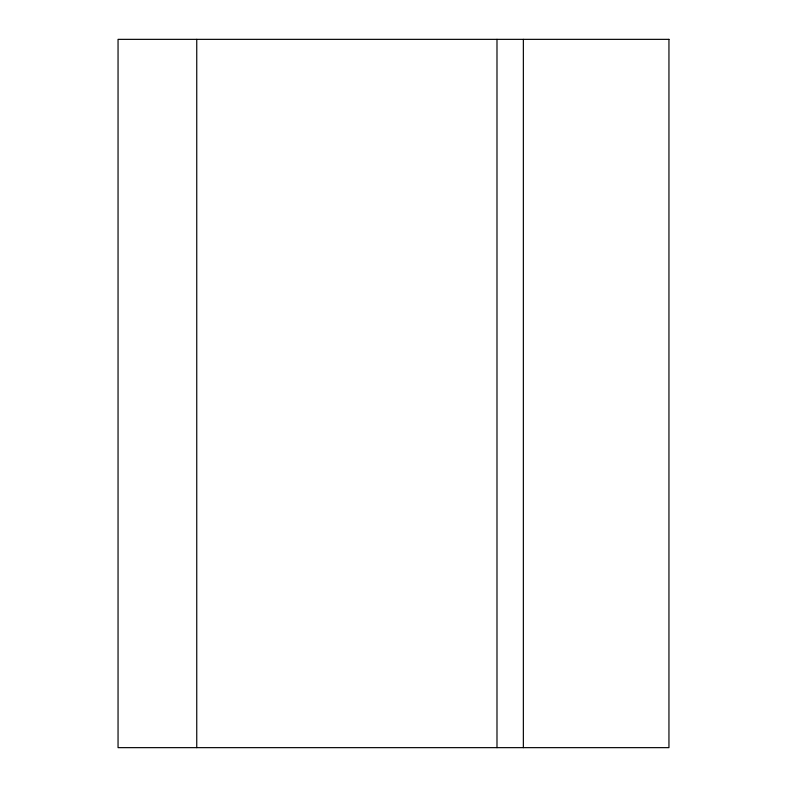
<?xml version="1.0" encoding="UTF-8"?>
<svg xmlns="http://www.w3.org/2000/svg" width="787" height="787" viewBox="0 0 787 787"><rect width="100%" height="100%" fill="white"/><g stroke="black" fill="none" stroke-linecap="round" stroke-linejoin="round"><path stroke-width="1.18" d="M523.355 39.35L523.355 747.65M496.99 39.35L496.99 747.65M196.75 39.35L196.75 747.65M668.95 39.35L118.05 39.35L118.05 747.65L668.95 747.65L668.95 39.35"/></g></svg>
